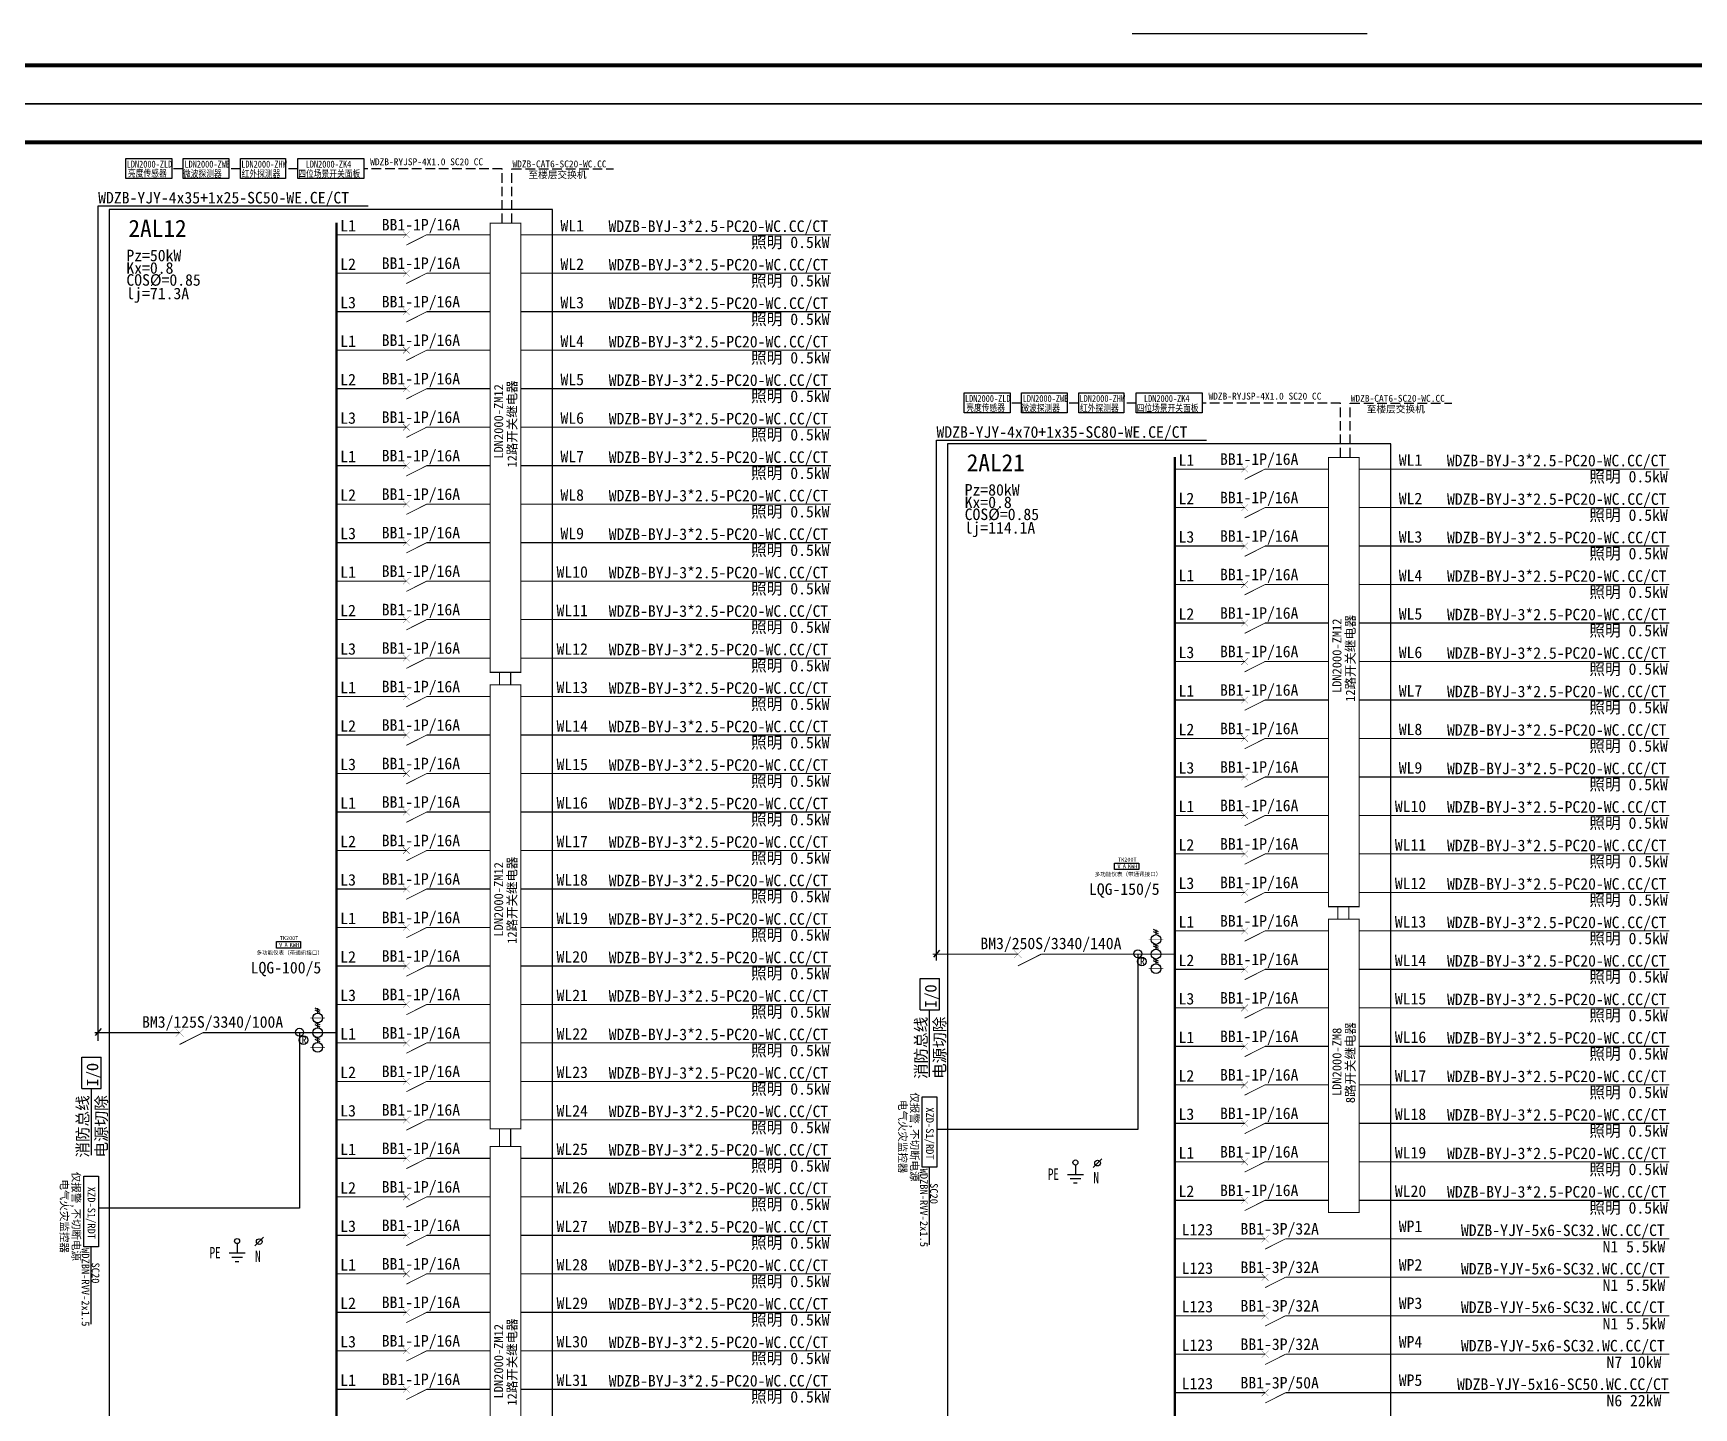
# Model space of a CAD drawing. Header units: millimetres. Extents: x -633009578 to 5705885, y -633235091 to 2571734.
# Drawn here: x 2451239 to 2494462, y 2204937 to 2240709 of the extents above; entities that cross this region are included whole.
import ezdxf
from ezdxf.enums import TextEntityAlignment as Align

# ---------------------------------------------------------------- set-up
doc = ezdxf.new("R2010")
doc.units = ezdxf.units.MM
doc.header["$LTSCALE"] = 1000
doc.header["$MEASUREMENT"] = 0
doc.linetypes.add('DASH', pattern=[0.35, 0.25, -0.1])
doc.linetypes.add('DASHED', pattern=[0.75, 0.5, -0.25])
doc.layers.get('0').update_dxf_attribs({"color": 9})
for name, color, linetype in [('000000000000电气', 7, 'Continuous'), ('EQUIP', 3, 'Continuous'), ('LIU6', 7, 'Continuous'), ('Q4', 4, 'DASHED'), ('SYST', 7, 'Continuous'), ('电气系统', 3, 'Continuous'), ('电气系统1', 3, 'Continuous'), ('系统图', 2, 'Continuous'), ('设备-箱柜', 3, 'Continuous'), ('院图签、封面151013$0$PUB_TITLE', 153, 'Continuous'), ('院图签、封面151013$0$图签文字', 4, 'Continuous')]:
    doc.layers.add(name, color=color, linetype=linetype)
doc.styles.add('-宋体', font='simhei.ttf', dxfattribs={"width": 0.8})
doc.styles.add('QH2', font='simhei.ttf', dxfattribs={"width": 0.8, "bigfont": 'hztxt.shx'})
doc.styles.add('宋', font='simhei.ttf', dxfattribs={"width": 0.8})
doc.styles.add('宋体', font='simhei.ttf')
doc.styles.add('院图签、封面151013$0$-宋体', font='simhei.ttf', dxfattribs={"width": 0.8})

# ---------------------------------------------------------------- blocks, each defined once
blk = doc.blocks.new('多功能仪表')
at = {"layer": '系统图', "color": 2}
blk.add_lwpolyline([(499850, 344131), (501605, 344131), (501605, 343664), (499850, 343664)], close=True, dxfattribs=at)
at = {"color": 3, "linetype": 'Continuous', "style": '宋体'}
for s, p in [('V', (500165, 343753)), ('TK200T', (500773, 344242)), ('A', (500559, 343755)), ('多功能仪表（带通讯接口）', (500821, 343180)), ('KWH', (501160, 343748))]:
    blk.add_text(s, height=288, dxfattribs=at).set_placement(p, align=Align.CENTER)
blk = doc.blocks.new('1107AA')
at = {"color": 3, "linetype": 'Continuous'}
for points, const_width in [([(0, -7.5), (-3.79, 0)], 0.3), ([(1.25, 1.25), (-1.25, -1.25)], 0.1), ([(-1.25, 1.25), (1.25, -1.25)], 0.1)]:
    blk.add_lwpolyline(points, dxfattribs=dict(at, const_width=const_width))
blk = doc.blocks.new('TDRGDF')
at = {"layer": 'Q4', "linetype": 'ByBlock'}
for p, q in [((446388, 58473), (446594, 58679)), ((445777, 58310), (446157, 58310)), ((445841, 58210), (446095, 58210)), ((445967, 58530), (445967, 58311)), ((445924, 58109), (446010, 58109))]:
    blk.add_line(p, q, dxfattribs=at)
for centre, radius in [((445967, 58590), 60.2), ((446491, 58576), 67.1)]:
    blk.add_circle(centre, radius, dxfattribs=at)
at = {"layer": 'LIU6', "style": 'QH2', "width": 0.7}
for s, p in [('PE', (445318, 58180)), ('N', (446394, 58095))]:
    blk.add_text(s, height=270, dxfattribs=at).set_placement(p)
blk = doc.blocks.new('0923')
at = {"color": 3, "linetype": 'Continuous'}
for p, q in [((-5, -3.75), (-2.5, -3.75)), ((-4.61, -5), (-3.5, -2.5)), ((-3.56, -5), (-2.45, -2.5)), ((2.5, -3.75), (5, -3.75)), ((2.89, -5), (4, -2.5)), ((3.94, -5), (5.05, -2.5)), ((10, -3.75), (12.5, -3.75)), ((10.39, -5), (11.5, -2.5)), ((11.44, -5), (12.55, -2.5))]:
    blk.add_line(p, q, dxfattribs=at)
at = {"color": 3, "linetype": 'Continuous', "const_width": 0.3}
for points in [[(-7.5, 0), (-7.5, -7.5)], [(0, 0), (0, -7.5)], [(7.5, 0), (7.5, -7.5)]]:
    blk.add_lwpolyline(points, dxfattribs=at)
at = {"color": 3, "linetype": 'Continuous'}
for centre in [(-7.5, -3.75), (0, -3.75), (7.5, -3.75)]:
    blk.add_circle(centre, 2.5, dxfattribs=at)
blk = doc.blocks.new('G$C27E13D8611')
at = {"layer": '000000000000电气'}
blk.add_line((-200, -863), (-200, -2879), dxfattribs=at)
blk.add_lwpolyline([(-378, 968), (0, 968), (0, -863), (-378, -863)], close=True, dxfattribs=at)
at = {"layer": '000000000000电气', "style": '宋'}
for s, p in [('仅报警,不切断电源', (-588, -74)), ('电气火灾监控器', (-881, -68)), ('XZD-S1/RDT', (-196, 16, 23345))]:
    blk.add_text(s, height=200, rotation=270, dxfattribs=at).set_placement(p, align=Align.MIDDLE)
for s, p in [('WDZBN-RVV-2x1.5', (-434, -899)), ('SC20', (-174, -1276))]:
    blk.add_text(s, height=200, rotation=270, dxfattribs=at).set_placement(p)
blk = doc.blocks.new('1107AC')
at = {"color": 3, "linetype": 'Continuous'}
for points, const_width in [([(0, 0), (-3.79, -7.5)], 0.3), ([(-1.25, -8.75), (1.25, -6.25)], 0.1), ([(1.25, -8.75), (-1.25, -6.25)], 0.1)]:
    blk.add_lwpolyline(points, dxfattribs=dict(at, const_width=const_width))
blk = doc.blocks.new('DIANYUANQIECHU')
at = {"color": 2, "linetype": 'Continuous'}
for p, q in [((-383, -263), (-383, 559)), ((-383, 559), (126, 559)), ((126, -263), (126, 559)), ((-383, -263), (126, -263)), ((-136, -2022), (-136, -263))]:
    blk.add_line(p, q, dxfattribs=at)
at = {"color": 2, "linetype": 'Continuous', "style": '-宋体'}
for s, p in [('I/O', (45, -212)), ('消防总线', (-215, -2084)), ('电源切除', (275, -2080))]:
    blk.add_text(s, height=300, rotation=90, dxfattribs=at).set_placement(p)
blk = doc.blocks.new('建筑图框_A0')
at = {"layer": '院图签、封面151013$0$PUB_TITLE'}
blk.add_lwpolyline([(0, 0), (118900, 0), (118900, 84100), (0, 84100)], close=True, dxfattribs=at)
at = {"layer": '院图签、封面151013$0$PUB_TITLE', "const_width": 100}
blk.add_lwpolyline([(2500, 1000), (117900, 1000), (117900, 83100), (2500, 83100)], close=True, dxfattribs=at)
at = {"layer": '院图签、封面151013$0$图签文字', "color": 6, "style": '院图签、封面151013$0$-宋体'}
for tag, height, width, p in [('工程主持人', 400, 0.8, (114688, 36700)), ('审定', 400, 0.8, (114688, 35900)), ('审核', 400, 0.8, (114688, 35100)), ('专业负责人', 400, 0.8, (114688, 34300)), ('校对', 400, 0.8, (114688, 33500)), ('设计', 400, 0.8, (114688, 32700)), ('方案设计人', 400, 0.8, (114688, 31900)), ('工程编号', 300, 0.7, (115738, 8700)), ('版次', 300, 0.7, (113538, 3006)), ('日期', 300, 0.7, (116838, 3000)), ('比例', 300, 0.7, (113538, 2200)), ('图号_X施', 300, 0.7, (116338, 2200)), ('图号', 200, 0.7, (117338, 2400)), ('图号_总数', 200, 0.7, (117338, 2000))]:
    blk.add_attdef(tag, text='', height=height, dxfattribs=dict(at, width=width)).set_placement(p, align=Align.MIDDLE_CENTER)
at = {"layer": '院图签、封面151013$0$图签文字', "color": 6, "style": '院图签、封面151013$0$-宋体', "width": 0.7}
for tag, p in [('建设单位_001', (115736, 7446)), ('工程名称_001', (115734, 6045)), ('图名_001', (114543, 4060))]:
    blk.add_attdef(tag, p, '', height=300, dxfattribs=at)

msp = doc.modelspace()

# ---------------------------------------------------------------- linework, layer by layer
at = {"color": 3, "linetype": 'DASH'}
for p, q in [((2455144, 2237180.7, 0), (2454847, 2237180.7, 0)), ((2456637.2, 2237180.7, 0), (2456332.7, 2237180.7, 0)), ((2458130.3, 2237180.7, 0), (2457802.9, 2237180.7, 0)), ((2463447.5, 2237180.7, 0), (2459845.4, 2237180.7, 0)), ((2463447.5, 2235765.5, 0), (2463447.5, 2237180.7, 0)), ((2463700.6, 2235765.5, 0), (2463700.6, 2237180.7, 0)), ((2463700.6, 2237180.7, 0), (2466343.1, 2237180.7, 0)), ((2476964, 2231081.7, 0), (2476667, 2231081.7, 0)), ((2478457.2, 2231081.7, 0), (2478152.7, 2231081.7, 0)), ((2479950.3, 2231081.7, 0), (2479622.9, 2231081.7, 0)), ((2485267.5, 2231081.7, 0), (2481665.4, 2231081.7, 0)), ((2485267.5, 2229666.5, 0), (2485267.5, 2231081.7, 0)), ((2485520.6, 2229666.5, 0), (2485520.6, 2231081.7, 0)), ((2485520.6, 2231081.7, 0), (2488163.1, 2231081.7, 0))]:
    msp.add_line(p, q, dxfattribs=at)
at = {"elevation": 0}
for points in [[(2453650.9, 2237449.7), (2454847, 2237449.7), (2454847, 2236928.7), (2453650.9, 2236928.7)], [(2455144, 2237449.7), (2456332.7, 2237449.7), (2456332.7, 2236928.7), (2455144, 2236928.7)], [(2456637.2, 2237449.7), (2457802.9, 2237449.7), (2457802.9, 2236928.7), (2456637.2, 2236928.7)], [(2458130.3, 2237449.7), (2459845.4, 2237449.7), (2459845.4, 2236928.7), (2458130.3, 2236928.7)], [(2475470.9, 2231350.7), (2476667, 2231350.7), (2476667, 2230829.7), (2475470.9, 2230829.7)], [(2476964, 2231350.7), (2478152.7, 2231350.7), (2478152.7, 2230829.7), (2476964, 2230829.7)], [(2478457.2, 2231350.7), (2479622.9, 2231350.7), (2479622.9, 2230829.7), (2478457.2, 2230829.7)], [(2479950.3, 2231350.7), (2481665.4, 2231350.7), (2481665.4, 2230829.7), (2479950.3, 2230829.7)]]:
    msp.add_lwpolyline(points, close=True, dxfattribs=at)
at = {"layer": '000000000000电气', "color": 4}
msp.add_line((2479839.1, 2240698.1), (2485961.6, 2240698.1), dxfattribs=at)
at = {"layer": '000000000000电气', "color": 3, "const_width": 29.2, "elevation": 0}
for points in [[(2463933.1, 2224077), (2463133.6, 2224077), (2463133.6, 2235765.5), (2463933.1, 2235765.5)], [(2485753.1, 2217978), (2484953.6, 2217978), (2484953.6, 2229666.5), (2485753.1, 2229666.5)], [(2463933.1, 2212198.1), (2463133.6, 2212198.1), (2463133.6, 2223752.5), (2463933.1, 2223752.5)], [(2485753.1, 2210018.6), (2484953.6, 2210018.6), (2484953.6, 2217653.5), (2485753.1, 2217653.5)], [(2463933.1, 2200179.3), (2463133.6, 2200179.3), (2463133.6, 2211733.8), (2463933.1, 2211733.8)]]:
    msp.add_lwpolyline(points, close=True, dxfattribs=at)
at = {"layer": '000000000000电气', "color": 3}
for points, const_width in [([(2459133.2, 2235465), (2460950.5, 2235465)], 29.2), ([(2461482, 2235465), (2463133.6, 2235465)], 29.2), ([(2463933.1, 2235465), (2472003.5, 2235465)], 29.2), ([(2459133.2, 2234463.5), (2460950.5, 2234463.5)], 29.2), ([(2461482, 2234463.5), (2463133.6, 2234463.5)], 29.2), ([(2463933.1, 2234463.5), (2472003.5, 2234463.5)], 29.2), ([(2459133.2, 2233461.9), (2460950.5, 2233461.9)], 29.2), ([(2461482, 2233461.9), (2463133.6, 2233461.9)], 29.2), ([(2463933.1, 2233461.9), (2472003.5, 2233461.9)], 29.2), ([(2459133.2, 2232460.3), (2460950.5, 2232460.3)], 29.2), ([(2461482, 2232460.3), (2463133.6, 2232460.3)], 29.2), ([(2463933.1, 2232460.3), (2472003.5, 2232460.3)], 29.2), ([(2459133.2, 2231458.8), (2460950.5, 2231458.8)], 29.2), ([(2461482, 2231458.8), (2463133.6, 2231458.8)], 29.2), ([(2463933.1, 2231458.8), (2472003.5, 2231458.8)], 29.2), ([(2459133.2, 2230457.2), (2460950.5, 2230457.2)], 29.2), ([(2461482, 2230457.2), (2463133.6, 2230457.2)], 29.2), ([(2463933.1, 2230457.2), (2472003.5, 2230457.2)], 29.2), ([(2459133.2, 2229455.6), (2460950.5, 2229455.6)], 29.2), ([(2461482, 2229455.6), (2463133.6, 2229455.6)], 29.2), ([(2463933.1, 2229455.6), (2472003.5, 2229455.6)], 29.2), ([(2480953.2, 2229366), (2482770.5, 2229366)], 29.2), ([(2483302, 2229366), (2484953.6, 2229366)], 29.2), ([(2485753.1, 2229366), (2493823.5, 2229366)], 29.2), ([(2459133.2, 2228454.1), (2460950.5, 2228454.1)], 29.2), ([(2461482, 2228454.1), (2463133.6, 2228454.1)], 29.2), ([(2463933.1, 2228454.1), (2472003.5, 2228454.1)], 29.2), ([(2480953.2, 2228364.5), (2482770.5, 2228364.5)], 29.2), ([(2483302, 2228364.5), (2484953.6, 2228364.5)], 29.2), ([(2485753.1, 2228364.5), (2493823.5, 2228364.5)], 29.2), ([(2459133.2, 2227452.5), (2460950.5, 2227452.5)], 29.2), ([(2461482, 2227452.5), (2463133.6, 2227452.5)], 29.2), ([(2463933.1, 2227452.5), (2472003.5, 2227452.5)], 29.2), ([(2480953.2, 2227362.9), (2482770.5, 2227362.9)], 29.2), ([(2483302, 2227362.9), (2484953.6, 2227362.9)], 29.2), ([(2485753.1, 2227362.9), (2493823.5, 2227362.9)], 29.2), ([(2459133.2, 2226450.9), (2460950.5, 2226450.9)], 29.2), ([(2461482, 2226450.9), (2463133.6, 2226450.9)], 29.2), ([(2463933.1, 2226450.9), (2472003.5, 2226450.9)], 29.2), ([(2480953.2, 2226361.3), (2482770.5, 2226361.3)], 29.2), ([(2483302, 2226361.3), (2484953.6, 2226361.3)], 29.2), ([(2485753.1, 2226361.3), (2493823.5, 2226361.3)], 29.2), ([(2459133.2, 2225449.4), (2460950.5, 2225449.4)], 29.2), ([(2461482, 2225449.4), (2463133.6, 2225449.4)], 29.2), ([(2463933.1, 2225449.4), (2472003.5, 2225449.4)], 29.2), ([(2480953.2, 2225359.8), (2482770.5, 2225359.8)], 29.2), ([(2483302, 2225359.8), (2484953.6, 2225359.8)], 29.2), ([(2485753.1, 2225359.8), (2493823.5, 2225359.8)], 29.2), ([(2459133.2, 2224447.8), (2460950.5, 2224447.8)], 29.2), ([(2461482, 2224447.8), (2463133.6, 2224447.8)], 29.2), ([(2463933.1, 2224447.8), (2472003.5, 2224447.8)], 29.2), ([(2480953.2, 2224358.2), (2482770.5, 2224358.2)], 29.2), ([(2483302, 2224358.2), (2484953.6, 2224358.2)], 29.2), ([(2485753.1, 2224358.2), (2493823.5, 2224358.2)], 29.2), ([(2459133.2, 2223446.2), (2460950.5, 2223446.2)], 29.2), ([(2461482, 2223446.2), (2463133.6, 2223446.2)], 29.2), ([(2463933.1, 2223446.2), (2472003.5, 2223446.2)], 29.2), ([(2480953.2, 2223356.6), (2482770.5, 2223356.6)], 29.2), ([(2483302, 2223356.6), (2484953.6, 2223356.6)], 29.2), ([(2485753.1, 2223356.6), (2493823.5, 2223356.6)], 29.2), ([(2459133.2, 2222444.7), (2460950.5, 2222444.7)], 29.2), ([(2461482, 2222444.7), (2463133.6, 2222444.7)], 29.2), ([(2463933.1, 2222444.7), (2472003.5, 2222444.7)], 29.2), ([(2480953.2, 2222355.1), (2482770.5, 2222355.1)], 29.2), ([(2483302, 2222355.1), (2484953.6, 2222355.1)], 29.2), ([(2485753.1, 2222355.1), (2493823.5, 2222355.1)], 29.2), ([(2459133.2, 2221443.1), (2460950.5, 2221443.1)], 29.2), ([(2461482, 2221443.1), (2463133.6, 2221443.1)], 29.2), ([(2463933.1, 2221443.1), (2472003.5, 2221443.1)], 29.2), ([(2480953.2, 2221353.5), (2482770.5, 2221353.5)], 29.2), ([(2483302, 2221353.5), (2484953.6, 2221353.5)], 29.2), ([(2485753.1, 2221353.5), (2493823.5, 2221353.5)], 29.2), ([(2459133.2, 2220441.5), (2460950.5, 2220441.5)], 29.2), ([(2461482, 2220441.5), (2463133.6, 2220441.5)], 29.2), ([(2463933.1, 2220441.5), (2472003.5, 2220441.5)], 29.2), ([(2480953.2, 2220351.9), (2482770.5, 2220351.9)], 29.2), ([(2483302, 2220351.9), (2484953.6, 2220351.9)], 29.2), ([(2485753.1, 2220351.9), (2493823.5, 2220351.9)], 29.2), ([(2459133.2, 2219440), (2460950.5, 2219440)], 29.2), ([(2461482, 2219440), (2463133.6, 2219440)], 29.2), ([(2463933.1, 2219440), (2472003.5, 2219440)], 29.2), ([(2480953.2, 2219350.4), (2482770.5, 2219350.4)], 29.2), ([(2483302, 2219350.4), (2484953.6, 2219350.4)], 29.2), ([(2485753.1, 2219350.4), (2493823.5, 2219350.4)], 29.2), ([(2459133.2, 2218438.4), (2460950.5, 2218438.4)], 29.2), ([(2461482, 2218438.4), (2463133.6, 2218438.4)], 29.2), ([(2463933.1, 2218438.4), (2472003.5, 2218438.4)], 29.2), ([(2480953.2, 2218348.8), (2482770.5, 2218348.8)], 29.2), ([(2483302, 2218348.8), (2484953.6, 2218348.8)], 29.2), ([(2485753.1, 2218348.8), (2493823.5, 2218348.8)], 29.2), ([(2459133.2, 2217436.8), (2460950.5, 2217436.8)], 29.2), ([(2461482, 2217436.8), (2463133.6, 2217436.8)], 29.2), ([(2463933.1, 2217436.8), (2472003.5, 2217436.8)], 29.2), ([(2480953.2, 2217347.2), (2482770.5, 2217347.2)], 29.2), ([(2483302, 2217347.2), (2484953.6, 2217347.2)], 29.2), ([(2485753.1, 2217347.2), (2493823.5, 2217347.2)], 29.2), ([(2474831.6, 2215722.9), (2477146.6, 2215722.9), (2477146.6, 2216769.3)], 0.99), ([(2459133.2, 2216435.3), (2460950.5, 2216435.3)], 29.2), ([(2461482, 2216435.3), (2463133.6, 2216435.3)], 29.2), ([(2463933.1, 2216435.3), (2472003.5, 2216435.3)], 29.2), ([(2480953.2, 2216345.7), (2482770.5, 2216345.7)], 29.2), ([(2483302, 2216345.7), (2484953.6, 2216345.7)], 29.2), ([(2485753.1, 2216345.7), (2493823.5, 2216345.7)], 29.2), ([(2459133.2, 2215433.7), (2460950.5, 2215433.7)], 29.2), ([(2461482, 2215433.7), (2463133.6, 2215433.7)], 29.2), ([(2463933.1, 2215433.7), (2472003.5, 2215433.7)], 29.2), ([(2480953.2, 2215344.1), (2482770.5, 2215344.1)], 29.2), ([(2483302, 2215344.1), (2484953.6, 2215344.1)], 29.2), ([(2485753.1, 2215344.1), (2493823.5, 2215344.1)], 29.2), ([(2453011.6, 2213678.9), (2455326.6, 2213678.9), (2455326.6, 2214725.3)], 0.99), ([(2459133.2, 2214432.2), (2460950.5, 2214432.2)], 29.2), ([(2461482, 2214432.2), (2463133.6, 2214432.2)], 29.2), ([(2463933.1, 2214432.2), (2472003.5, 2214432.2)], 29.2), ([(2480953.2, 2214342.5), (2482770.5, 2214342.5)], 29.2), ([(2483302, 2214342.5), (2484953.6, 2214342.5)], 29.2), ([(2485753.1, 2214342.5), (2493823.5, 2214342.5)], 29.2), ([(2459133.2, 2213430.6), (2460950.5, 2213430.6)], 29.2), ([(2461482, 2213430.6), (2463133.6, 2213430.6)], 29.2), ([(2463933.1, 2213430.6), (2472003.5, 2213430.6)], 29.2), ([(2480953.2, 2213341), (2482770.5, 2213341)], 29.2), ([(2483302, 2213341), (2484953.6, 2213341)], 29.2), ([(2485753.1, 2213341), (2493823.5, 2213341)], 29.2), ([(2459133.2, 2212429), (2460950.5, 2212429)], 29.2), ([(2461482, 2212429), (2463133.6, 2212429)], 29.2), ([(2463933.1, 2212429), (2472003.5, 2212429)], 29.2), ([(2480953.2, 2212339.4), (2482770.5, 2212339.4)], 29.2), ([(2483302, 2212339.4), (2484953.6, 2212339.4)], 29.2), ([(2485753.1, 2212339.4), (2493823.5, 2212339.4)], 29.2), ([(2459133.2, 2211427.5), (2460950.5, 2211427.5)], 29.2), ([(2461482, 2211427.5), (2463133.6, 2211427.5)], 29.2), ([(2463933.1, 2211427.5), (2472003.5, 2211427.5)], 29.2), ([(2480953.2, 2211337.8), (2482770.5, 2211337.8)], 29.2), ([(2483302, 2211337.8), (2484953.6, 2211337.8)], 29.2), ([(2485753.1, 2211337.8), (2493823.5, 2211337.8)], 29.2), ([(2459133.2, 2210425.9), (2460950.5, 2210425.9)], 29.2), ([(2461482, 2210425.9), (2463133.6, 2210425.9)], 29.2), ([(2463933.1, 2210425.9), (2472003.5, 2210425.9)], 29.2), ([(2480953.2, 2210336.3), (2482770.5, 2210336.3)], 29.2), ([(2483302, 2210336.3), (2484953.6, 2210336.3)], 29.2), ([(2485753.1, 2210336.3), (2493823.5, 2210336.3)], 29.2), ([(2459133.2, 2209424.3), (2460950.5, 2209424.3)], 29.2), ([(2461482, 2209424.3), (2463133.6, 2209424.3)], 29.2), ([(2463933.1, 2209424.3), (2472003.5, 2209424.3)], 29.2), ([(2480953.2, 2209334.7), (2483303.5, 2209334.7)], 29.2), ([(2483835, 2209334.7), (2493823.5, 2209334.7)], 29.2), ([(2459133.2, 2208422.8), (2460950.5, 2208422.8)], 29.2), ([(2461482, 2208422.8), (2463133.6, 2208422.8)], 29.2), ([(2463933.1, 2208422.8), (2472003.5, 2208422.8)], 29.2), ([(2480953.2, 2208333.2), (2483303.5, 2208333.2)], 29.2), ([(2483835, 2208333.2), (2493823.5, 2208333.2)], 29.2), ([(2459133.2, 2207421.2), (2460950.5, 2207421.2)], 29.2), ([(2461482, 2207421.2), (2463133.6, 2207421.2)], 29.2), ([(2463933.1, 2207421.2), (2472003.5, 2207421.2)], 29.2), ([(2480953.2, 2207331.6), (2483303.5, 2207331.6)], 29.2), ([(2483835, 2207331.6), (2493823.5, 2207331.6)], 29.2), ([(2459133.2, 2206419.6), (2460950.5, 2206419.6)], 29.2), ([(2461482, 2206419.6), (2463133.6, 2206419.6)], 29.2), ([(2463933.1, 2206419.6), (2472003.5, 2206419.6)], 29.2), ([(2480953.2, 2206330), (2483303.5, 2206330)], 29.2), ([(2483835, 2206330), (2493823.5, 2206330)], 29.2), ([(2459133.2, 2205418.1), (2460950.5, 2205418.1)], 29.2), ([(2461482, 2205418.1), (2463133.6, 2205418.1)], 29.2), ([(2463933.1, 2205418.1), (2472003.5, 2205418.1)], 29.2), ([(2480953.2, 2205328.5), (2483303.5, 2205328.5)], 29.2), ([(2483835, 2205328.5), (2493823.5, 2205328.5)], 29.2)]:
    msp.add_lwpolyline(points, dxfattribs=dict(at, const_width=const_width))
at = {"layer": '000000000000电气', "color": 3, "const_width": 29.2, "elevation": 0}
for points in [[(2463374.6, 2224077), (2463374.6, 2223752.5)], [(2463665.1, 2224077), (2463665.1, 2223752.5)], [(2485194.6, 2217978), (2485194.6, 2217653.5)], [(2485485.1, 2217978), (2485485.1, 2217653.5)], [(2463374.6, 2212198.1), (2463374.6, 2211733.8)], [(2463665.1, 2212198.1), (2463665.1, 2211733.8)]]:
    msp.add_lwpolyline(points, dxfattribs=at)
at = {"layer": '000000000000电气', "elevation": 0}
for points in [[(2479990.6, 2216742.8), (2479990.6, 2212178.6), (2474752.1, 2212178.6)], [(2458170.6, 2214698.8), (2458170.6, 2210134.6), (2452932.1, 2210134.6)]]:
    msp.add_lwpolyline(points, dxfattribs=at)
at = {"layer": '000000000000电气'}
for centre, radius in [((2479990.6, 2216753.4), 103.6), ((2480093.3, 2216550.9), 112.6), ((2458170.6, 2214709.4), 103.6), ((2458273.3, 2214506.9), 112.6)]:
    msp.add_circle(centre, radius, dxfattribs=at)
at = {"layer": 'SYST', "color": 3, "linetype": 'Continuous'}
for points, const_width in [([(2459133.2, 2235781.9), (2459133.1, 2169836.4)], 64.8), ([(2480953.2, 2229682.9), (2480953.1, 2190102.7)], 64.8), ([(2474654.4, 2216742.8), (2476868.7, 2216742.8)], 32.4), ([(2477475, 2216742.8), (2480953.1, 2216742.8)], 32.4), ([(2452834.4, 2214698.8), (2455048.7, 2214698.8)], 32.4), ([(2455655, 2214698.8), (2459133.1, 2214698.8)], 32.4)]:
    msp.add_lwpolyline(points, dxfattribs=dict(at, const_width=const_width))
at = {"layer": '电气系统', "color": 3}
for points in [[(2452926.4, 2214482.4), (2452926.4, 2236214.8), (2459959.8, 2236214.8)], [(2474746.4, 2216580.9), (2474746.4, 2230115.8), (2481779.7, 2230115.8)], [(2474830.4, 2216848.6), (2474669.6, 2216666.3)], [(2453010.4, 2214804.6), (2452849.6, 2214622.3)]]:
    msp.add_lwpolyline(points, dxfattribs=at)
for points in [[(2464753.5, 2236125), (2453213.6, 2236125), (2453213.6, 2169132.6), (2464753.5, 2169132.6)], [(2486573.5, 2230026), (2475033.6, 2230026), (2475033.6, 2189398.9), (2486573.5, 2189398.9)]]:
    msp.add_lwpolyline(points, close=True, dxfattribs=at)

# ---------------------------------------------------------------- block references
at = {"color": 3, "linetype": 'Continuous', "xscale": 50.77853549996102, "yscale": 50.77853549996102, "zscale": 50.77853549996102, "rotation": 89.99999846317257}
for p in [(2480273.8, 2216742.8), (2458453.8, 2214698.8)]:
    msp.add_blockref('0923', p, dxfattribs=at)
at = {"layer": '000000000000电气', "color": 3, "xscale": 70.85880000013579, "yscale": 70.85880000013579, "zscale": 70.85880000013579, "rotation": 90}
for p in [(2460950.5, 2235465), (2460950.5, 2234463.5), (2460950.5, 2233461.9), (2460950.5, 2232460.3), (2460950.5, 2231458.8), (2460950.5, 2230457.2), (2460950.5, 2229455.6), (2482770.5, 2229366), (2460950.5, 2228454.1), (2482770.5, 2228364.5), (2460950.5, 2227452.5), (2482770.5, 2227362.9), (2460950.5, 2226450.9), (2482770.5, 2226361.3), (2460950.5, 2225449.4), (2482770.5, 2225359.8), (2460950.5, 2224447.8), (2482770.5, 2224358.2), (2460950.5, 2223446.2), (2482770.5, 2223356.6), (2460950.5, 2222444.7), (2482770.5, 2222355.1), (2460950.5, 2221443.1), (2482770.5, 2221353.5), (2460950.5, 2220441.5), (2482770.5, 2220351.9), (2460950.5, 2219440), (2482770.5, 2219350.4), (2460950.5, 2218438.4), (2482770.5, 2218348.8), (2460950.5, 2217436.8), (2482770.5, 2217347.2), (2460950.5, 2216435.3), (2482770.5, 2216345.7), (2460950.5, 2215433.7), (2482770.5, 2215344.1), (2460950.5, 2214432.2), (2482770.5, 2214342.5), (2460950.5, 2213430.6), (2482770.5, 2213341), (2460950.5, 2212429), (2482770.5, 2212339.4), (2460950.5, 2211427.5), (2482770.5, 2211337.8), (2460950.5, 2210425.9), (2482770.5, 2210336.3), (2460950.5, 2209424.3), (2483303.5, 2209334.7), (2460950.5, 2208422.8), (2483303.5, 2208333.2), (2460950.5, 2207421.2), (2483303.5, 2207331.6), (2460950.5, 2206419.6), (2483303.5, 2206330), (2460950.5, 2205418.1), (2483303.5, 2205328.5)]:
    msp.add_blockref('1107AA', p, dxfattribs=at)
at = {"layer": '000000000000电气', "color": 3}
for name, p, xscale, yscale, zscale in [('多功能仪表', (2300411.2, 2095893.3, 393.5), 0.3580589691, 0.3580589691, 0.3580589691), ('多功能仪表', (2278591.2, 2093849.3, 393.5), 0.3580589691, 0.3580589691, 0.3580589691), ('DIANYUANQIECHU', (2474706.9, 2215554.2), 0.9900000000000001, 0.9900000000000001, 0.9900000000000001), ('DIANYUANQIECHU', (2452886.9, 2213510.2), 0.9900000000000001, 0.9900000000000001, 0.9900000000000001)]:
    msp.add_blockref(name, p, dxfattribs=dict(at, xscale=xscale, yscale=yscale, zscale=zscale))
at = {"layer": '000000000000电气'}
for p in [(2474758, 2212059.9), (2452935.9, 2209992.2)]:
    msp.add_blockref('G$C27E13D8611', p, dxfattribs=at)
at = {"layer": 'SYST', "color": 3, "linetype": 'Continuous', "xscale": -81, "yscale": 81, "zscale": 81, "rotation": 269.9999737389866}
for p in [(2477476.2, 2216742.8), (2455656.2, 2214698.8)]:
    msp.add_blockref('1107AC', p, dxfattribs=at)
at = {"layer": '电气系统1', "linetype": 'Continuous', "xscale": 1.1, "yscale": 1.1, "zscale": 1.1}
for p in [(1987802, 2146870.8, 0), (1965982, 2144826.8, 0)]:
    msp.add_blockref('TDRGDF', p, dxfattribs=at)
at = {"layer": '设备-箱柜'}
for p in [(2425455.3, 2238871.4), (2425455.3, 2154771.4)]:
    msp.add_blockref('建筑图框_A0', p, dxfattribs=at)

# ---------------------------------------------------------------- texts
at = {"layer": '000000000000电气', "color": 6, "ltscale": 100, "style": '宋'}
for s, p in [('2AL12', (2453716.1, 2235409.3)), ('2AL21', (2475536.1, 2229310.3))]:
    msp.add_text(s, height=445.5, rotation=359.99997, dxfattribs=at).set_placement(p)
at = {"layer": '000000000000电气', "color": 3, "style": '宋'}
for s, p in [('L1', (2459434.5, 2235701.1)), ('BB1-1P/16A', (2461330, 2235701.1)), ('WL1', (2465268, 2235701.1)), ('WDZB-BYJ-3*2.5-PC20-WC.CC/CT', (2469069.4, 2235662.9)), ('照明 0.5kW', (2470943.3, 2235264.5)), ('L2', (2459434.5, 2234699.5)), ('BB1-1P/16A', (2461330, 2234699.5)), ('WL2', (2465268, 2234699.5)), ('WDZB-BYJ-3*2.5-PC20-WC.CC/CT', (2469075, 2234661.3)), ('照明 0.5kW', (2470943.3, 2234263)), ('L3', (2459434.5, 2233698)), ('BB1-1P/16A', (2461330, 2233698)), ('WL3', (2465268, 2233698)), ('WDZB-BYJ-3*2.5-PC20-WC.CC/CT', (2469075, 2233659.7)), ('照明 0.5kW', (2470943.3, 2233261.4)), ('L1', (2459434.5, 2232696.4)), ('BB1-1P/16A', (2461330, 2232696.4)), ('WL4', (2465268, 2232696.4)), ('WDZB-BYJ-3*2.5-PC20-WC.CC/CT', (2469075, 2232658.2)), ('照明 0.5kW', (2470943.3, 2232259.8)), ('L2', (2459434.5, 2231694.8)), ('BB1-1P/16A', (2461330, 2231694.8)), ('WL5', (2465268, 2231694.8)), ('WDZB-BYJ-3*2.5-PC20-WC.CC/CT', (2469075, 2231656.6)), ('照明 0.5kW', (2470943.3, 2231258.3)), ('L3', (2459434.5, 2230693.3)), ('BB1-1P/16A', (2461330, 2230693.3)), ('WL6', (2465268, 2230693.3)), ('WDZB-BYJ-3*2.5-PC20-WC.CC/CT', (2469075, 2230655)), ('照明 0.5kW', (2470943.3, 2230256.7)), ('BB1-1P/16A', (2461330, 2229691.7)), ('L1', (2459434.5, 2229691.7)), ('WL7', (2465268, 2229691.7)), ('WDZB-BYJ-3*2.5-PC20-WC.CC/CT', (2469075, 2229653.5)), ('L1', (2481254.5, 2229602.1)), ('BB1-1P/16A', (2483150, 2229602.1)), ('WL1', (2487088, 2229602.1)), ('WDZB-BYJ-3*2.5-PC20-WC.CC/CT', (2490889.4, 2229563.9)), ('照明 0.5kW', (2470943.3, 2229255.1)), ('照明 0.5kW', (2492763.3, 2229165.5)), ('L2', (2459434.5, 2228690.1)), ('BB1-1P/16A', (2461330, 2228690.1)), ('WL8', (2465268, 2228690.1)), ('WDZB-BYJ-3*2.5-PC20-WC.CC/CT', (2469075, 2228651.9)), ('L2', (2481254.5, 2228600.5)), ('BB1-1P/16A', (2483150, 2228600.5)), ('WL2', (2487088, 2228600.5)), ('WDZB-BYJ-3*2.5-PC20-WC.CC/CT', (2490895, 2228562.3)), ('照明 0.5kW', (2470943.3, 2228253.6)), ('照明 0.5kW', (2492763.3, 2228164)), ('L3', (2459434.5, 2227688.6)), ('BB1-1P/16A', (2461330, 2227688.6)), ('WL9', (2465268, 2227688.6)), ('WDZB-BYJ-3*2.5-PC20-WC.CC/CT', (2469075, 2227650.3)), ('L3', (2481254.5, 2227599)), ('BB1-1P/16A', (2483150, 2227599)), ('WL3', (2487088, 2227599)), ('WDZB-BYJ-3*2.5-PC20-WC.CC/CT', (2490895, 2227560.7)), ('照明 0.5kW', (2470943.3, 2227252)), ('照明 0.5kW', (2492763.3, 2227162.4)), ('BB1-1P/16A', (2461330, 2226687)), ('L1', (2459434.5, 2226687)), ('WL10', (2465268, 2226687)), ('WDZB-BYJ-3*2.5-PC20-WC.CC/CT', (2469075, 2226648.8)), ('照明 0.5kW', (2470943.3, 2226250.4)), ('L1', (2481254.5, 2226597.4)), ('BB1-1P/16A', (2483150, 2226597.4)), ('WL4', (2487088, 2226597.4)), ('WDZB-BYJ-3*2.5-PC20-WC.CC/CT', (2490895, 2226559.2)), ('照明 0.5kW', (2492763.3, 2226160.8)), ('L2', (2459434.5, 2225685.4)), ('BB1-1P/16A', (2461330, 2225685.4)), ('WL11', (2465268, 2225685.4)), ('WDZB-BYJ-3*2.5-PC20-WC.CC/CT', (2469075, 2225647.2)), ('L2', (2481254.5, 2225595.8)), ('BB1-1P/16A', (2483150, 2225595.8)), ('WL5', (2487088, 2225595.8)), ('WDZB-BYJ-3*2.5-PC20-WC.CC/CT', (2490895, 2225557.6)), ('照明 0.5kW', (2470943.3, 2225248.9)), ('照明 0.5kW', (2492763.3, 2225159.3)), ('L3', (2459434.5, 2224683.9)), ('BB1-1P/16A', (2461330, 2224683.9)), ('WL12', (2465268, 2224683.9)), ('WDZB-BYJ-3*2.5-PC20-WC.CC/CT', (2469075, 2224645.6)), ('L3', (2481254.5, 2224594.3)), ('BB1-1P/16A', (2483150, 2224594.3)), ('WL6', (2487088, 2224594.3)), ('WDZB-BYJ-3*2.5-PC20-WC.CC/CT', (2490895, 2224556)), ('照明 0.5kW', (2470943.3, 2224247.3)), ('照明 0.5kW', (2492763.3, 2224157.7)), ('L1', (2459434.5, 2223682.3)), ('BB1-1P/16A', (2461330, 2223682.3)), ('WL13', (2465268, 2223682.3)), ('WDZB-BYJ-3*2.5-PC20-WC.CC/CT', (2469075, 2223644.1)), ('照明 0.5kW', (2470943.3, 2223245.8)), ('L1', (2481254.5, 2223592.7)), ('BB1-1P/16A', (2483150, 2223592.7)), ('WL7', (2487088, 2223592.7)), ('WDZB-BYJ-3*2.5-PC20-WC.CC/CT', (2490895, 2223554.5)), ('照明 0.5kW', (2492763.3, 2223156.1)), ('L2', (2459434.5, 2222680.7)), ('BB1-1P/16A', (2461330, 2222680.7)), ('WL14', (2465268, 2222680.7)), ('WDZB-BYJ-3*2.5-PC20-WC.CC/CT', (2469075, 2222642.5)), ('L2', (2481254.5, 2222591.1)), ('BB1-1P/16A', (2483150, 2222591.1)), ('WL8', (2487088, 2222591.1)), ('WDZB-BYJ-3*2.5-PC20-WC.CC/CT', (2490895, 2222552.9)), ('照明 0.5kW', (2470943.3, 2222244.2)), ('照明 0.5kW', (2492763.3, 2222154.6)), ('L3', (2459434.5, 2221679.2)), ('BB1-1P/16A', (2461330, 2221679.2)), ('WL15', (2465268, 2221679.2)), ('WDZB-BYJ-3*2.5-PC20-WC.CC/CT', (2469075, 2221641)), ('L3', (2481254.5, 2221589.6)), ('BB1-1P/16A', (2483150, 2221589.6)), ('WL9', (2487088, 2221589.6)), ('WDZB-BYJ-3*2.5-PC20-WC.CC/CT', (2490895, 2221551.3)), ('照明 0.5kW', (2470943.3, 2221242.6)), ('照明 0.5kW', (2492763.3, 2221153)), ('L1', (2459434.5, 2220677.6)), ('BB1-1P/16A', (2461330, 2220677.6)), ('WL16', (2465268, 2220677.6)), ('WDZB-BYJ-3*2.5-PC20-WC.CC/CT', (2469075, 2220639.4)), ('照明 0.5kW', (2470943.3, 2220241.1)), ('L1', (2481254.5, 2220588)), ('BB1-1P/16A', (2483150, 2220588)), ('WL10', (2487088, 2220588)), ('WDZB-BYJ-3*2.5-PC20-WC.CC/CT', (2490895, 2220549.8)), ('照明 0.5kW', (2492763.3, 2220151.4)), ('L2', (2459434.5, 2219676)), ('BB1-1P/16A', (2461330, 2219676)), ('WL17', (2465268, 2219676)), ('WDZB-BYJ-3*2.5-PC20-WC.CC/CT', (2469075, 2219637.8)), ('L2', (2481254.5, 2219586.4)), ('BB1-1P/16A', (2483150, 2219586.4)), ('WL11', (2487088, 2219586.4)), ('WDZB-BYJ-3*2.5-PC20-WC.CC/CT', (2490895, 2219548.2)), ('照明 0.5kW', (2470943.3, 2219239.5)), ('照明 0.5kW', (2492763.3, 2219149.9)), ('L3', (2459434.5, 2218674.5)), ('BB1-1P/16A', (2461330, 2218674.5)), ('WL18', (2465268, 2218674.5)), ('WDZB-BYJ-3*2.5-PC20-WC.CC/CT', (2469075, 2218636.3)), ('L3', (2481254.5, 2218584.9)), ('BB1-1P/16A', (2483150, 2218584.9)), ('WL12', (2487088, 2218584.9)), ('WDZB-BYJ-3*2.5-PC20-WC.CC/CT', (2490895, 2218546.6)), ('照明 0.5kW', (2470943.3, 2218237.9)), ('照明 0.5kW', (2492763.3, 2218148.3)), ('L1', (2459434.5, 2217672.9)), ('BB1-1P/16A', (2461330, 2217672.9)), ('WL19', (2465268, 2217672.9)), ('WDZB-BYJ-3*2.5-PC20-WC.CC/CT', (2469075, 2217634.7)), ('BB1-1P/16A', (2483150, 2217583.3)), ('照明 0.5kW', (2470943.3, 2217236.4)), ('L1', (2481254.5, 2217583.3)), ('WL13', (2487088, 2217583.3)), ('WDZB-BYJ-3*2.5-PC20-WC.CC/CT', (2490895, 2217545.1)), ('照明 0.5kW', (2492763.3, 2217146.8)), ('L2', (2459434.5, 2216671.4)), ('BB1-1P/16A', (2461330, 2216671.4)), ('WL20', (2465268, 2216671.4)), ('WDZB-BYJ-3*2.5-PC20-WC.CC/CT', (2469075, 2216633.1)), ('L2', (2481254.5, 2216581.7)), ('BB1-1P/16A', (2483150, 2216581.7)), ('WL14', (2487088, 2216581.7)), ('WDZB-BYJ-3*2.5-PC20-WC.CC/CT', (2490895, 2216543.5)), ('照明 0.5kW', (2470943.3, 2216234.8)), ('照明 0.5kW', (2492763.3, 2216145.2)), ('L3', (2459434.5, 2215669.8)), ('BB1-1P/16A', (2461330, 2215669.8)), ('WL21', (2465268, 2215669.8)), ('WDZB-BYJ-3*2.5-PC20-WC.CC/CT', (2469075, 2215631.6)), ('L3', (2481254.5, 2215580.2)), ('BB1-1P/16A', (2483150, 2215580.2)), ('WL15', (2487088, 2215580.2)), ('WDZB-BYJ-3*2.5-PC20-WC.CC/CT', (2490895, 2215542)), ('照明 0.5kW', (2470943.3, 2215233.2)), ('照明 0.5kW', (2492763.3, 2215143.6)), ('L1', (2459434.5, 2214668.2)), ('BB1-1P/16A', (2461330, 2214668.2)), ('WL22', (2465268, 2214668.2)), ('WDZB-BYJ-3*2.5-PC20-WC.CC/CT', (2469075, 2214630)), ('BB1-1P/16A', (2483150, 2214578.6)), ('照明 0.5kW', (2470943.3, 2214231.7)), ('L1', (2481254.5, 2214578.6)), ('WL16', (2487088, 2214578.6)), ('WDZB-BYJ-3*2.5-PC20-WC.CC/CT', (2490895, 2214540.4)), ('照明 0.5kW', (2492763.3, 2214142.1)), ('L2', (2459434.5, 2213666.7)), ('BB1-1P/16A', (2461330, 2213666.7)), ('WL23', (2465268, 2213666.7)), ('WDZB-BYJ-3*2.5-PC20-WC.CC/CT', (2469075, 2213628.4)), ('L2', (2481254.5, 2213577)), ('BB1-1P/16A', (2483150, 2213577)), ('WL17', (2487088, 2213577)), ('WDZB-BYJ-3*2.5-PC20-WC.CC/CT', (2490895, 2213538.8)), ('照明 0.5kW', (2470943.3, 2213230.1)), ('照明 0.5kW', (2492763.3, 2213140.5)), ('L3', (2459434.5, 2212665.1)), ('BB1-1P/16A', (2461330, 2212665.1)), ('WL24', (2465268, 2212665.1)), ('WDZB-BYJ-3*2.5-PC20-WC.CC/CT', (2469075, 2212626.9)), ('L3', (2481254.5, 2212575.5)), ('BB1-1P/16A', (2483150, 2212575.5)), ('WL18', (2487088, 2212575.5)), ('WDZB-BYJ-3*2.5-PC20-WC.CC/CT', (2490895, 2212537.3)), ('照明 0.5kW', (2470943.3, 2212228.5)), ('照明 0.5kW', (2492763.3, 2212138.9)), ('L1', (2459434.5, 2211663.5)), ('BB1-1P/16A', (2461330, 2211663.5)), ('WL25', (2465268, 2211663.5)), ('WDZB-BYJ-3*2.5-PC20-WC.CC/CT', (2469075, 2211625.3)), ('L1', (2481254.5, 2211573.9)), ('BB1-1P/16A', (2483150, 2211573.9)), ('WL19', (2487088, 2211573.9)), ('WDZB-BYJ-3*2.5-PC20-WC.CC/CT', (2490895, 2211535.7)), ('照明 0.5kW', (2470943.3, 2211227)), ('照明 0.5kW', (2492763.3, 2211137.4)), ('BB1-1P/16A', (2461330, 2210662)), ('L2', (2459434.5, 2210662)), ('WL26', (2465268, 2210662)), ('WDZB-BYJ-3*2.5-PC20-WC.CC/CT', (2469075, 2210623.7)), ('L2', (2481254.5, 2210572.4)), ('BB1-1P/16A', (2483150, 2210572.4)), ('WL20', (2487088, 2210572.4)), ('WDZB-BYJ-3*2.5-PC20-WC.CC/CT', (2490895, 2210534.1)), ('照明 0.5kW', (2470943.3, 2210225.4)), ('照明 0.5kW', (2492763.3, 2210135.8)), ('L3', (2459434.5, 2209660.4)), ('BB1-1P/16A', (2461330, 2209660.4)), ('WL27', (2465268, 2209660.4)), ('WDZB-BYJ-3*2.5-PC20-WC.CC/CT', (2469075, 2209622.2)), ('L123', (2481540.7, 2209570.8)), ('BB1-3P/32A', (2483683, 2209570.8)), ('WP1', (2487088, 2209659.8)), ('WDZB-YJY-5x6-SC32.WC.CC/CT', (2491053, 2209532.6)), ('照明 0.5kW', (2470943.3, 2209223.8)), ('N1 5.5kW', (2492903.5, 2209134.2)), ('L1', (2459434.5, 2208658.8)), ('BB1-1P/16A', (2461330, 2208658.8)), ('WL28', (2465268, 2208658.8)), ('WDZB-BYJ-3*2.5-PC20-WC.CC/CT', (2469075, 2208620.6)), ('L123', (2481540.7, 2208569.2)), ('BB1-3P/32A', (2483683, 2208569.2)), ('WP2', (2487088, 2208658.2)), ('WDZB-YJY-5x6-SC32.WC.CC/CT', (2491053, 2208531)), ('照明 0.5kW', (2470943.3, 2208222.3)), ('N1 5.5kW', (2492903.5, 2208132.7)), ('BB1-1P/16A', (2461330, 2207657.3)), ('L2', (2459434.5, 2207657.3)), ('WL29', (2465268, 2207657.3)), ('WDZB-BYJ-3*2.5-PC20-WC.CC/CT', (2469075, 2207619)), ('照明 0.5kW', (2470943.3, 2207220.7)), ('L123', (2481540.7, 2207567.7)), ('BB1-3P/32A', (2483683, 2207567.7)), ('WP3', (2487088, 2207656.6)), ('WDZB-YJY-5x6-SC32.WC.CC/CT', (2491053, 2207529.4)), ('N1 5.5kW', (2492903.5, 2207131.1)), ('L3', (2459434.5, 2206655.7)), ('BB1-1P/16A', (2461330, 2206655.7)), ('WL30', (2465268, 2206655.7)), ('WDZB-BYJ-3*2.5-PC20-WC.CC/CT', (2469075, 2206617.5)), ('L123', (2481540.7, 2206566.1)), ('BB1-3P/32A', (2483683, 2206566.1)), ('WP4', (2487088, 2206655.1)), ('WDZB-YJY-5x6-SC32.WC.CC/CT', (2491053, 2206527.9)), ('照明 0.5kW', (2470943.3, 2206219.1)), ('N7 10kW', (2492903.5, 2206129.5)), ('L1', (2459434.5, 2205654.1)), ('BB1-1P/16A', (2461330, 2205654.1)), ('WL31', (2465268, 2205654.1)), ('WDZB-BYJ-3*2.5-PC20-WC.CC/CT', (2469075, 2205615.9)), ('L123', (2481540.7, 2205564.5)), ('BB1-3P/50A', (2483683, 2205564.5)), ('WP5', (2487088, 2205653.5)), ('WDZB-YJY-5x16-SC50.WC.CC/CT', (2491053, 2205526.3)), ('照明 0.5kW', (2470943.3, 2205217.6)), ('N6 22kW', (2492903.5, 2205128))]:
    msp.add_text(s, height=300, dxfattribs=at).set_placement(p, align=Align.MIDDLE)
at = {"layer": '000000000000电气', "color": 6, "style": '宋'}
for s, p in [('12路开关继电器', (2463820.5, 2229406.1, 0)), ('LDN2000-ZM12', (2463470.9, 2229636.3, 0)), ('12路开关继电器', (2485640.5, 2223307.1, 0)), ('LDN2000-ZM12', (2485290.9, 2223537.3, 0)), ('LDN2000-ZM12', (2463470.9, 2217197.3, 0)), ('12路开关继电器', (2463820.5, 2217011.6, 0)), ('LDN2000-ZM8', (2485290.9, 2213049.8, 0)), ('8路开关继电器', (2485640.5, 2212864.1, 0)), ('LDN2000-ZM12', (2463470.9, 2205178.5, 0)), ('12路开关继电器', (2463820.5, 2204992.8, 0))]:
    msp.add_text(s, height=237.6, rotation=90, dxfattribs=at).set_placement(p)
at = {"layer": '000000000000电气', "style": '-宋体'}
for p in [(2480046.5, 2216467.6), (2458226.5, 2214423.6)]:
    msp.add_text('R', height=180, dxfattribs=at).set_placement(p)
at = {"layer": 'EQUIP', "color": 6, "style": '-宋体', "width": 0.8}
for s, p in [('LDN2000-ZLD', (2453672, 2237212.7, 0)), ('LDN2000-ZWB', (2455174.5, 2237212.7, 0)), ('LDN2000-ZHW', (2456653.6, 2237212.7, 0)), ('LDN2000-ZK4', (2458330.7, 2237212.7, 0)), ('亮度传感器', (2453704, 2236976, 0)), ('微波探测器', (2455138.1, 2236964.4, 0)), ('红外探测器', (2456664.2, 2236964.4, 0)), ('四位场景开关面板', (2458137.7, 2236964.4, 0)), ('LDN2000-ZLD', (2475492, 2231113.7, 0)), ('LDN2000-ZWB', (2476994.5, 2231113.7, 0)), ('LDN2000-ZHW', (2478473.6, 2231113.7, 0)), ('LDN2000-ZK4', (2480150.7, 2231113.7, 0)), ('亮度传感器', (2475524, 2230877, 0)), ('微波探测器', (2476958.1, 2230865.4, 0)), ('红外探测器', (2478484.2, 2230865.4, 0)), ('四位场景开关面板', (2479957.7, 2230865.4, 0))]:
    msp.add_text(s, height=180, dxfattribs=at).set_placement(p)
at = {"layer": 'EQUIP', "color": 6, "style": '-宋体'}
for s, p in [('WDZB-RYJSP-4X1.0 SC20 CC', (2460009.7, 2237273.3, 0)), ('WDZB-CAT6-SC20-WC.CC', (2463712.8, 2237217.2, 0)), ('至楼层交换机', (2464127.7, 2236935.3, 0)), ('WDZB-RYJSP-4X1.0 SC20 CC', (2481829.7, 2231174.3, 0)), ('WDZB-CAT6-SC20-WC.CC', (2485532.8, 2231118.2, 0)), ('至楼层交换机', (2485947.7, 2230836.3, 0))]:
    msp.add_text(s, height=180, dxfattribs=at).set_placement(p)
at = {"layer": '电气系统', "color": 3, "style": '宋'}
for s, p in [('WDZB-YJY-4x35+1x25-SC50-WE.CE/CT', (2452929.3, 2236279.3)), ('Pz=50kW', (2453664, 2234775.4)), ('Kx=0.8', (2453664, 2234450.5)), ('COS%%c=0.85', (2453664, 2234138.3)), ('lj=71.3A', (2453664, 2233786.2)), ('WDZB-YJY-4x70+1x35-SC80-WE.CE/CT', (2474749.3, 2230180.3)), ('Kx=0.8', (2475484, 2228351.5)), ('Pz=80kW', (2475484, 2228676.4)), ('COS%%c=0.85', (2475484, 2228039.3)), ('lj=114.1A', (2475484, 2227687.2)), ('LQG-150/5', (2478719.2, 2218284.8)), ('LQG-100/5', (2456899.2, 2216240.8))]:
    msp.add_text(s, height=300, rotation=359.99997, dxfattribs=at).set_placement(p)
for s, p in [('BM3/250S/3340/140A', (2477728.8, 2216997.2)), ('BM3/125S/3340/100A', (2455908.8, 2214953.2))]:
    msp.add_text(s, height=300, rotation=359.99997, dxfattribs=at).set_placement(p, align=Align.MIDDLE)

doc.saveas('drawing.dxf')
